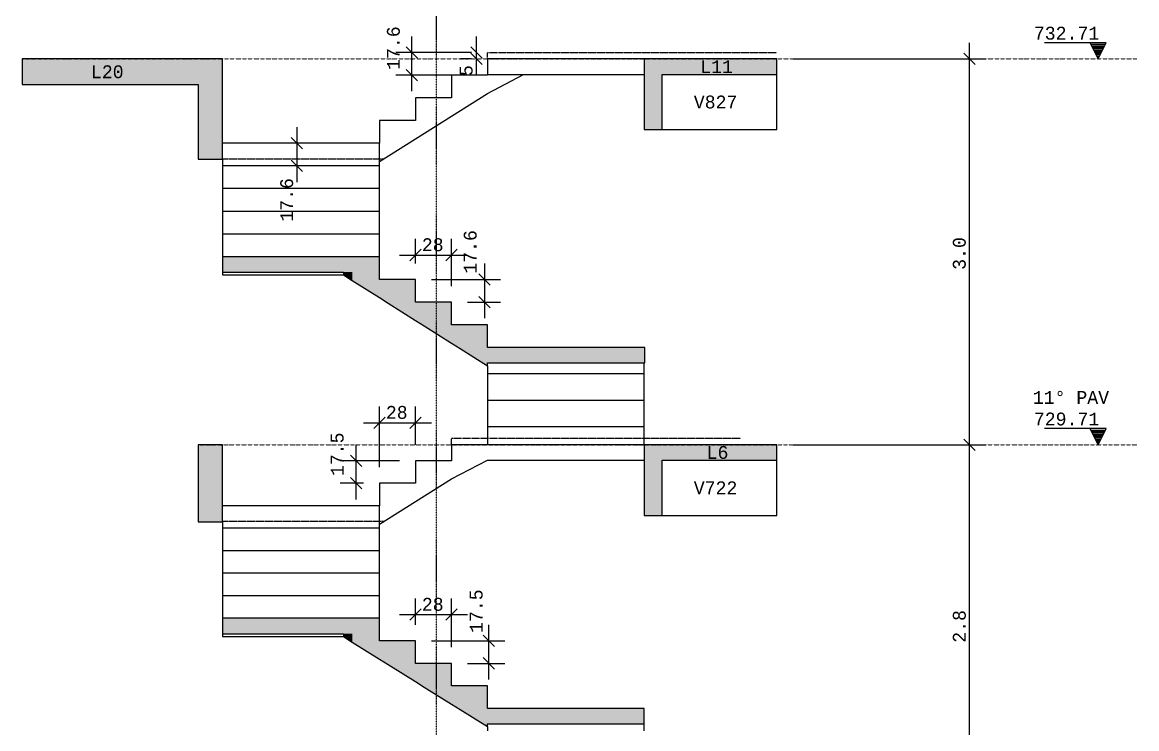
# Model space of a CAD drawing. Extents: x 37185 to 43130, y -8131 to -3914.
# Drawn here: x 40851 to 41718, y -5305 to -4756 of the extents above; entities that cross this region are included whole.
import ezdxf

# ---------------------------------------------------------------- set-up
doc = ezdxf.new("R2010")
doc.units = 0
doc.header["$MEASUREMENT"] = 0
for name, pattern in [('ESTILO_TQS_0001', [1, 0.7, -0.3]), ('ESTILO_TQS_0002', [0.4, 0.1, -0.3]), ('ESTILO_TQS_0004', [1.12, 0.5, -0.2, 0.01, -0.2, 0.01, -0.2])]:
    doc.linetypes.add(name, pattern=pattern)
for name, color, linetype in [('36', 253, 'CONTINUOUS'), ('48', 4, 'CONTINUOUS'), ('52', 1, 'CONTINUOUS'), ('67', 7, 'CONTINUOUS'), ('68', 4, 'CONTINUOUS'), ('70', 160, 'CONTINUOUS'), ('74', 2, 'CONTINUOUS'), ('75', 9, 'CONTINUOUS')]:
    doc.layers.add(name, color=color, linetype=linetype)
doc.styles.add('TQS_LUCIDA_CONSOLE', font='lucon.TTF')

msp = doc.modelspace()

# ---------------------------------------------------------------- linework, layer by layer
at = {"layer": '36', "linetype": 'Continuous'}
for points in [[(40850.857, -4791.651), (40987.666, -4795.413), (40987.666, -4784.459)], [(40850.857, -4791.651), (40987.666, -4784.459), (40850.857, -4791.651)], [(40850.857, -4791.651), (40987.666, -4784.459), (40942.757, -4784.459)], [(40850.857, -4791.651), (40942.757, -4784.459), (40850.857, -4791.651)], [(40850.857, -4791.651), (40942.757, -4784.459), (40905.665, -4784.459)], [(40850.857, -4791.651), (40905.665, -4784.459), (40850.857, -4791.651)], [(40850.857, -4791.651), (40905.665, -4784.459), (40903.145, -4784.459)], [(40850.857, -4791.651), (40903.145, -4784.459), (40850.857, -4791.651)], [(40850.857, -4791.651), (40903.145, -4784.459), (40885.889, -4784.459)], [(40850.857, -4791.651), (40885.889, -4784.459), (40850.857, -4791.651)], [(40850.857, -4791.651), (40885.889, -4784.459), (40885.739, -4784.459)], [(40850.857, -4791.651), (40885.739, -4784.459), (40850.857, -4791.651)], [(40850.857, -4791.651), (40885.739, -4784.459), (40883.515, -4784.459)], [(40850.857, -4791.651), (40883.515, -4784.459), (40850.857, -4791.651)], [(40850.857, -4791.651), (40883.515, -4784.459), (40872.578, -4784.459)], [(40850.857, -4791.651), (40872.578, -4784.459), (40850.857, -4791.651)], [(40850.857, -4791.651), (40872.578, -4784.459), (40850.857, -4784.459)], [(40850.857, -4791.651), (40850.857, -4784.459), (40850.857, -4791.651)], [(40987.666, -4784.459), (40987.666, -4862.459), (40989.174, -4862.459)], [(40987.666, -4784.459), (40989.174, -4862.459), (40987.666, -4784.459)], [(40987.666, -4784.459), (40989.174, -4862.459), (41006.391, -4862.459)], [(40987.666, -4784.459), (41006.391, -4862.459), (40987.666, -4784.459)], [(40987.666, -4784.459), (41006.391, -4862.459), (41006.666, -4862.459)], [(40987.666, -4784.459), (41006.666, -4862.459), (40987.666, -4784.459)], [(40987.666, -4784.459), (41006.666, -4862.459), (41006.666, -4791.779)], [(40987.666, -4784.459), (41006.666, -4791.779), (40987.666, -4784.459)], [(40987.666, -4784.459), (41006.666, -4791.779), (41006.666, -4790.651)], [(40987.666, -4784.459), (41006.666, -4790.651), (40987.666, -4784.459)], [(40987.666, -4784.459), (41006.666, -4790.651), (41006.666, -4784.459)], [(40987.666, -4784.459), (41006.666, -4784.459), (40987.666, -4784.459)], [(41334.666, -4784.459), (41334.666, -4839.459), (41336.76, -4839.459)], [(41334.666, -4784.459), (41336.76, -4839.459), (41334.666, -4784.459)], [(41334.666, -4784.459), (41336.76, -4839.459), (41348.666, -4839.459)], [(41334.666, -4784.459), (41348.666, -4839.459), (41334.666, -4784.459)], [(41334.666, -4784.459), (41348.666, -4839.459), (41348.666, -4792.688)], [(41334.666, -4784.459), (41348.666, -4792.688), (41334.666, -4784.459)], [(41334.666, -4784.459), (41348.666, -4792.688), (41348.666, -4784.459)], [(41334.666, -4784.459), (41348.666, -4784.459), (41334.666, -4784.459)], [(41371.403, -4784.459), (41348.666, -4784.459), (41348.666, -4794.664)], [(41371.403, -4784.459), (41348.666, -4794.664), (41371.403, -4784.459)], [(41371.403, -4784.459), (41348.666, -4794.664), (41348.666, -4796.459)], [(41371.403, -4784.459), (41348.666, -4796.459), (41371.403, -4784.459)], [(41371.403, -4784.459), (41348.666, -4796.459), (41361.988, -4796.459)], [(41371.403, -4784.459), (41361.988, -4796.459), (41371.403, -4784.459)], [(41371.403, -4784.459), (41361.988, -4796.459), (41371.403, -4796.459)], [(41371.403, -4784.459), (41371.403, -4796.459), (41371.403, -4784.459)], [(41371.403, -4784.459), (41371.403, -4796.459), (41437.707, -4796.459)], [(41371.403, -4784.459), (41437.707, -4796.459), (41371.403, -4784.459)], [(41371.403, -4784.459), (41437.707, -4796.459), (41437.707, -4792.759)], [(41371.403, -4784.459), (41437.707, -4792.759), (41371.403, -4784.459)], [(41371.403, -4784.459), (41437.707, -4792.759), (41437.707, -4792.234)], [(41371.403, -4784.459), (41437.707, -4792.234), (41371.403, -4784.459)], [(41371.403, -4784.459), (41437.707, -4792.234), (41437.707, -4791.182)], [(41371.403, -4784.459), (41437.707, -4791.182), (41371.403, -4784.459)], [(41371.403, -4784.459), (41437.707, -4791.182), (41437.707, -4790.438)], [(41371.403, -4784.459), (41437.707, -4790.438), (41371.403, -4784.459)], [(41371.403, -4784.459), (41437.707, -4790.438), (41437.707, -4789.695)], [(41371.403, -4784.459), (41437.707, -4789.695), (41371.403, -4784.459)], [(41371.403, -4784.459), (41437.707, -4789.695), (41437.707, -4784.459)], [(41371.403, -4784.459), (41437.707, -4784.459), (41371.403, -4784.459)], [(40850.857, -4791.651), (40850.857, -4804.459), (40872.578, -4804.459)], [(40850.857, -4791.651), (40872.578, -4804.459), (40850.857, -4791.651)], [(40850.857, -4791.651), (40872.578, -4804.459), (40883.515, -4804.459)], [(40850.857, -4791.651), (40883.515, -4804.459), (40850.857, -4791.651)], [(40850.857, -4791.651), (40883.515, -4804.459), (40885.739, -4804.459)], [(40850.857, -4791.651), (40885.739, -4804.459), (40850.857, -4791.651)], [(40850.857, -4791.651), (40885.739, -4804.459), (40903.145, -4804.459)], [(40850.857, -4791.651), (40903.145, -4804.459), (40850.857, -4791.651)], [(40850.857, -4791.651), (40903.145, -4804.459), (40905.665, -4804.459)], [(40850.857, -4791.651), (40905.665, -4804.459), (40850.857, -4791.651)], [(40850.857, -4791.651), (40905.665, -4804.459), (40942.757, -4804.459)], [(40850.857, -4791.651), (40942.757, -4804.459), (40850.857, -4791.651)], [(40850.857, -4791.651), (40942.757, -4804.459), (40987.666, -4804.459)], [(40850.857, -4791.651), (40987.666, -4804.459), (40850.857, -4791.651)], [(40850.857, -4791.651), (40987.666, -4804.459), (40987.666, -4795.413)], [(40850.857, -4791.651), (40987.666, -4795.413), (40850.857, -4791.651)], [(41006.666, -4938.279), (41006.666, -4950.279), (41036.392, -4950.279)], [(41006.666, -4938.279), (41036.392, -4950.279), (41006.666, -4938.279)], [(41006.666, -4938.279), (41036.392, -4950.279), (41122.62, -4950.279)], [(41006.666, -4938.279), (41122.62, -4950.279), (41006.666, -4938.279)], [(41006.666, -4938.279), (41122.62, -4950.279), (41128.666, -4950.279)], [(41006.666, -4938.279), (41128.666, -4950.279), (41006.666, -4938.279)], [(41006.666, -4938.279), (41128.666, -4950.279), (41128.666, -4941.203)], [(41006.666, -4938.279), (41128.666, -4941.203), (41006.666, -4938.279)], [(41006.666, -4938.279), (41128.666, -4941.203), (41128.666, -4938.279)], [(41006.666, -4938.279), (41128.666, -4938.279), (41006.666, -4938.279)], [(41107.488, -4956.764), (41107.488, -4950.279), (41100.666, -4950.279)], [(41107.488, -4956.764), (41100.666, -4950.279), (41107.488, -4956.764)], [(41107.488, -4956.764), (41100.666, -4950.279), (41100.666, -4950.812)], [(41107.488, -4956.764), (41100.666, -4950.812), (41107.488, -4956.764)], [(41107.488, -4956.764), (41100.666, -4950.812), (41100.666, -4952.464)], [(41107.488, -4956.764), (41100.666, -4952.464), (41107.488, -4956.764)], [(41107.488, -4956.764), (41128.666, -4955.111), (41128.666, -4950.279)], [(41107.488, -4956.764), (41128.666, -4950.279), (41107.488, -4956.764)], [(41107.488, -4956.764), (41128.666, -4950.279), (41107.488, -4950.279)], [(41107.488, -4956.764), (41107.488, -4950.279), (41107.488, -4956.764)], [(41107.488, -4956.764), (41128.666, -4970.111), (41128.666, -4955.111)], [(41107.488, -4956.764), (41128.666, -4955.111), (41107.488, -4956.764)], [(41135.488, -4974.411), (41135.488, -4955.926), (41128.666, -4955.926)], [(41135.488, -4974.411), (41128.666, -4955.926), (41135.488, -4974.411)], [(41135.488, -4974.411), (41128.666, -4955.926), (41128.666, -4959.382)], [(41135.488, -4974.411), (41156.666, -4963.682), (41156.666, -4955.926)], [(41135.488, -4974.411), (41156.666, -4955.926), (41135.488, -4974.411)], [(41135.488, -4974.411), (41156.666, -4955.926), (41135.488, -4955.926)], [(41135.488, -4974.411), (41135.488, -4955.926), (41135.488, -4974.411)], [(41135.488, -4974.411), (41128.666, -4959.382), (41135.488, -4974.411)], [(41135.488, -4974.411), (41128.666, -4959.382), (41128.666, -4970.111)], [(41135.488, -4974.411), (41156.666, -4987.758), (41156.666, -4963.682)], [(41135.488, -4974.411), (41156.666, -4963.682), (41135.488, -4974.411)], [(41135.488, -4974.411), (41128.666, -4970.111), (41135.488, -4974.411)], [(41163.497, -4992.063), (41163.497, -4973.573), (41156.666, -4973.573)], [(41163.497, -4992.063), (41156.666, -4973.573), (41163.497, -4992.063)], [(41163.497, -4992.063), (41156.666, -4973.573), (41156.666, -4977.034)], [(41163.497, -4992.063), (41184.666, -4981.34), (41184.666, -4973.573)], [(41163.497, -4992.063), (41184.666, -4973.573), (41163.497, -4992.063)], [(41163.497, -4992.063), (41184.666, -4973.573), (41163.497, -4973.573)], [(41163.497, -4992.063), (41163.497, -4973.573), (41163.497, -4992.063)], [(41163.497, -4992.063), (41156.666, -4977.034), (41163.497, -4992.063)], [(41163.497, -4992.063), (41156.666, -4977.034), (41156.666, -4987.758)], [(41163.497, -4992.063), (41184.666, -5005.405), (41184.666, -4981.34)], [(41163.497, -4992.063), (41184.666, -4981.34), (41163.497, -4992.063)], [(41163.497, -4992.063), (41156.666, -4987.758), (41163.497, -4992.063)], [(41191.507, -5009.717), (41191.507, -4991.22), (41184.666, -4991.22)], [(41191.507, -5009.717), (41184.666, -4991.22), (41191.507, -5009.717)], [(41191.507, -5009.717), (41184.666, -4991.22), (41184.666, -4994.686)], [(41191.507, -5009.717), (41212.666, -4998.998), (41212.666, -4991.22)], [(41191.507, -5009.717), (41212.666, -4991.22), (41191.507, -5009.717)], [(41191.507, -5009.717), (41212.666, -4991.22), (41191.507, -4991.22)], [(41191.507, -5009.717), (41191.507, -4991.22), (41191.507, -5009.717)], [(41191.507, -5009.717), (41184.666, -4994.686), (41191.507, -5009.717)], [(41191.507, -5009.717), (41184.666, -4994.686), (41184.666, -5005.405)], [(41191.507, -5009.717), (41212.666, -5023.054), (41212.666, -4998.998)], [(41191.507, -5009.717), (41212.666, -4998.998), (41191.507, -5009.717)], [(41191.507, -5009.717), (41184.666, -5005.405), (41191.507, -5009.717)], [(41263.668, -5008.869), (41212.666, -5008.869), (41212.666, -5017.933)], [(41263.668, -5008.869), (41212.666, -5017.933), (41263.668, -5008.869)], [(41263.668, -5008.869), (41212.666, -5017.933), (41212.666, -5020.869)], [(41263.668, -5008.869), (41212.666, -5020.869), (41263.668, -5008.869)], [(41263.668, -5008.869), (41212.666, -5020.869), (41233.82, -5020.869)], [(41263.668, -5008.869), (41233.82, -5020.869), (41263.668, -5008.869)], [(41263.668, -5008.869), (41233.82, -5020.869), (41263.668, -5020.869)], [(41263.668, -5008.869), (41263.668, -5020.869), (41263.668, -5008.869)], [(41263.668, -5008.869), (41263.668, -5020.869), (41335.043, -5020.869)], [(41263.668, -5008.869), (41335.043, -5020.869), (41263.668, -5008.869)], [(41263.668, -5008.869), (41335.043, -5020.869), (41335.043, -5011.805)], [(41263.668, -5008.869), (41335.043, -5011.805), (41263.668, -5008.869)], [(41263.668, -5008.869), (41335.043, -5011.805), (41335.043, -5008.869)], [(41263.668, -5008.869), (41335.043, -5008.869), (41263.668, -5008.869)], [(40987.666, -5084.459), (40987.666, -5144.459), (40989.174, -5144.459)], [(40987.666, -5084.459), (40989.174, -5144.459), (40987.666, -5084.459)], [(40987.666, -5084.459), (40989.174, -5144.459), (41006.391, -5144.459)], [(40987.666, -5084.459), (41006.391, -5144.459), (40987.666, -5084.459)], [(40987.666, -5084.459), (41006.391, -5144.459), (41006.666, -5144.459)], [(40987.666, -5084.459), (41006.666, -5144.459), (40987.666, -5084.459)], [(40987.666, -5084.459), (41006.666, -5144.459), (41006.666, -5090.09)], [(40987.666, -5084.459), (41006.666, -5090.09), (40987.666, -5084.459)], [(40987.666, -5084.459), (41006.666, -5090.09), (41006.666, -5089.222)], [(40987.666, -5084.459), (41006.666, -5089.222), (40987.666, -5084.459)], [(40987.666, -5084.459), (41006.666, -5089.222), (41006.666, -5084.459)], [(40987.666, -5084.459), (41006.666, -5084.459), (40987.666, -5084.459)], [(41334.666, -5084.459), (41334.666, -5139.459), (41337.64, -5139.459)], [(41334.666, -5084.459), (41337.64, -5139.459), (41334.666, -5084.459)], [(41334.666, -5084.459), (41337.64, -5139.459), (41348.666, -5139.459)], [(41334.666, -5084.459), (41348.666, -5139.459), (41334.666, -5084.459)], [(41334.666, -5084.459), (41348.666, -5139.459), (41348.666, -5096.144)], [(41334.666, -5084.459), (41348.666, -5096.144), (41334.666, -5084.459)], [(41334.666, -5084.459), (41348.666, -5096.144), (41348.666, -5084.459)], [(41334.666, -5084.459), (41348.666, -5084.459), (41334.666, -5084.459)], [(41348.666, -5084.459), (41348.666, -5096.459), (41367.582, -5096.459)], [(41348.666, -5084.459), (41367.582, -5096.459), (41348.666, -5084.459)], [(41348.666, -5084.459), (41367.582, -5096.459), (41380.951, -5096.459)], [(41348.666, -5084.459), (41380.951, -5096.459), (41348.666, -5084.459)], [(41348.666, -5084.459), (41380.951, -5096.459), (41437.707, -5096.459)], [(41348.666, -5084.459), (41437.707, -5096.459), (41348.666, -5084.459)], [(41348.666, -5084.459), (41437.707, -5096.459), (41437.707, -5093.292)], [(41348.666, -5084.459), (41437.707, -5093.292), (41348.666, -5084.459)], [(41348.666, -5084.459), (41437.707, -5093.292), (41437.707, -5092.546)], [(41348.666, -5084.459), (41437.707, -5092.546), (41348.666, -5084.459)], [(41348.666, -5084.459), (41437.707, -5092.546), (41437.707, -5091.052)], [(41348.666, -5084.459), (41437.707, -5091.052), (41348.666, -5084.459)], [(41348.666, -5084.459), (41437.707, -5091.052), (41437.707, -5089.996)], [(41348.666, -5084.459), (41437.707, -5089.996), (41348.666, -5084.459)], [(41348.666, -5084.459), (41437.707, -5089.996), (41437.707, -5088.941)], [(41348.666, -5084.459), (41437.707, -5088.941), (41348.666, -5084.459)], [(41348.666, -5084.459), (41437.707, -5088.941), (41437.707, -5084.459)], [(41348.666, -5084.459), (41437.707, -5084.459), (41348.666, -5084.459)], [(41006.666, -5228.535), (41128.666, -5222.383), (41128.666, -5219.459)], [(41006.666, -5228.535), (41128.666, -5219.459), (41006.666, -5228.535)], [(41006.666, -5228.535), (41128.666, -5219.459), (41122.62, -5219.459)], [(41006.666, -5228.535), (41122.62, -5219.459), (41006.666, -5228.535)], [(41006.666, -5228.535), (41122.62, -5219.459), (41036.392, -5219.459)], [(41006.666, -5228.535), (41036.392, -5219.459), (41006.666, -5228.535)], [(41006.666, -5228.535), (41036.392, -5219.459), (41006.666, -5219.459)], [(41006.666, -5228.535), (41006.666, -5219.459), (41006.666, -5228.535)], [(41006.666, -5228.535), (41128.666, -5231.459), (41128.666, -5222.383)], [(41006.666, -5228.535), (41128.666, -5222.383), (41006.666, -5228.535)], [(41006.666, -5228.535), (41006.666, -5231.459), (41036.392, -5231.459)], [(41006.666, -5228.535), (41036.392, -5231.459), (41006.666, -5228.535)], [(41006.666, -5228.535), (41036.392, -5231.459), (41122.62, -5231.459)], [(41006.666, -5228.535), (41122.62, -5231.459), (41006.666, -5228.535)], [(41006.666, -5228.535), (41122.62, -5231.459), (41128.666, -5231.459)], [(41006.666, -5228.535), (41128.666, -5231.459), (41006.666, -5228.535)], [(41107.488, -5237.874), (41107.488, -5231.459), (41100.666, -5231.459)], [(41107.488, -5237.874), (41100.666, -5231.459), (41107.488, -5237.874)], [(41107.488, -5237.874), (41100.666, -5231.459), (41100.666, -5231.983)], [(41107.488, -5237.874), (41100.666, -5231.983), (41107.488, -5237.874)], [(41107.488, -5237.874), (41100.666, -5231.983), (41100.666, -5233.61)], [(41107.488, -5237.874), (41100.666, -5233.61), (41107.488, -5237.874)], [(41107.488, -5237.874), (41128.666, -5236.247), (41128.666, -5231.459)], [(41107.488, -5237.874), (41128.666, -5231.459), (41107.488, -5237.874)], [(41107.488, -5237.874), (41128.666, -5231.459), (41107.488, -5231.459)], [(41107.488, -5237.874), (41107.488, -5231.459), (41107.488, -5237.874)], [(41107.488, -5237.874), (41128.666, -5251.11), (41128.666, -5236.247)], [(41107.488, -5237.874), (41128.666, -5236.247), (41107.488, -5237.874)], [(41135.488, -5255.374), (41135.488, -5236.959), (41128.666, -5236.959)], [(41135.488, -5255.374), (41128.666, -5236.959), (41135.488, -5255.374)], [(41135.488, -5255.374), (41128.666, -5236.959), (41128.666, -5240.407)], [(41135.488, -5255.374), (41128.666, -5240.407), (41135.488, -5255.374)], [(41135.488, -5255.374), (41128.666, -5240.407), (41128.666, -5251.11)], [(41135.488, -5255.374), (41156.666, -5244.671), (41156.666, -5236.959)], [(41135.488, -5255.374), (41156.666, -5236.959), (41135.488, -5255.374)], [(41135.488, -5255.374), (41156.666, -5236.959), (41135.488, -5236.959)], [(41135.488, -5255.374), (41135.488, -5236.959), (41135.488, -5255.374)], [(41135.488, -5255.374), (41128.666, -5251.11), (41135.488, -5255.374)], [(41135.488, -5255.374), (41156.666, -5268.61), (41156.666, -5244.671)], [(41135.488, -5255.374), (41156.666, -5244.671), (41135.488, -5255.374)], [(41163.488, -5272.874), (41163.488, -5254.459), (41156.666, -5254.459)], [(41163.488, -5272.874), (41156.666, -5254.459), (41163.488, -5272.874)], [(41163.488, -5272.874), (41156.666, -5254.459), (41156.666, -5257.907)], [(41163.488, -5272.874), (41156.666, -5257.907), (41163.488, -5272.874)], [(41163.488, -5272.874), (41156.666, -5257.907), (41156.666, -5268.61)], [(41163.488, -5272.874), (41184.666, -5262.171), (41184.666, -5254.459)], [(41163.488, -5272.874), (41184.666, -5254.459), (41163.488, -5272.874)], [(41163.488, -5272.874), (41184.666, -5254.459), (41163.488, -5254.459)], [(41163.488, -5272.874), (41163.488, -5254.459), (41163.488, -5272.874)], [(41163.488, -5272.874), (41156.666, -5268.61), (41163.488, -5272.874)], [(41163.488, -5272.874), (41184.666, -5286.11), (41184.666, -5262.171)], [(41163.488, -5272.874), (41184.666, -5262.171), (41163.488, -5272.874)], [(41191.488, -5290.374), (41191.488, -5271.959), (41184.666, -5271.959)], [(41191.488, -5290.374), (41184.666, -5271.959), (41191.488, -5290.374)], [(41191.488, -5290.374), (41184.666, -5271.959), (41184.666, -5275.407)], [(41191.488, -5290.374), (41184.666, -5275.407), (41191.488, -5290.374)], [(41191.488, -5290.374), (41184.666, -5275.407), (41184.666, -5286.11)], [(41191.488, -5290.374), (41212.666, -5279.671), (41212.666, -5271.959)], [(41191.488, -5290.374), (41212.666, -5271.959), (41191.488, -5290.374)], [(41191.488, -5290.374), (41212.666, -5271.959), (41191.488, -5271.959)], [(41191.488, -5290.374), (41191.488, -5271.959), (41191.488, -5290.374)], [(41191.488, -5290.374), (41184.666, -5286.11), (41191.488, -5290.374)], [(41191.488, -5290.374), (41212.666, -5303.61), (41212.666, -5279.671)], [(41191.488, -5290.374), (41212.666, -5279.671), (41191.488, -5290.374)], [(41263.574, -5289.459), (41212.666, -5289.459), (41212.666, -5298.535)], [(41263.574, -5289.459), (41212.666, -5298.535), (41263.574, -5289.459)], [(41263.574, -5289.459), (41212.666, -5298.535), (41212.666, -5301.459)], [(41263.574, -5289.459), (41212.666, -5301.459), (41263.574, -5289.459)], [(41263.574, -5289.459), (41212.666, -5301.459), (41233.848, -5301.459)], [(41263.574, -5289.459), (41233.848, -5301.459), (41263.574, -5289.459)], [(41263.574, -5289.459), (41233.848, -5301.459), (41263.574, -5301.459)], [(41263.574, -5289.459), (41263.574, -5301.459), (41263.574, -5289.459)], [(41263.574, -5289.459), (41263.574, -5301.459), (41334.666, -5301.459)], [(41263.574, -5289.459), (41334.666, -5301.459), (41263.574, -5289.459)], [(41263.574, -5289.459), (41334.666, -5301.459), (41334.666, -5292.383)], [(41263.574, -5289.459), (41334.666, -5292.383), (41263.574, -5289.459)], [(41263.574, -5289.459), (41334.666, -5292.383), (41334.666, -5289.459)], [(41263.574, -5289.459), (41334.666, -5289.459), (41263.574, -5289.459)]]:
    msp.add_solid(points, dxfattribs=at)
at = {"layer": '48', "linetype": 'Continuous'}
for p, q in [((41212.666, -4784.459), (41212.666, -4796.459)), ((41334.666, -4784.459), (41212.666, -4784.459)), ((41212.666, -4797.106), (41184.666, -4797.106)), ((41184.666, -4797.106), (41184.666, -4814.753)), ((41212.666, -4796.459), (41240.666, -4796.459)), ((41212.666, -4796.459), (41212.666, -4797.106)), ((41212.666, -4811.291), (41240.666, -4796.459)), ((41240.666, -4796.459), (41334.666, -4796.459)), ((41437.707, -4816.684), (41437.707, -4796.459)), ((41184.666, -4814.753), (41156.666, -4814.753)), ((41156.666, -4814.753), (41156.666, -4832.4)), ((41184.666, -4828.938), (41212.666, -4811.291)), ((41437.707, -4839.459), (41437.707, -4816.684)), ((41156.666, -4832.4), (41128.666, -4832.4)), ((41128.666, -4832.4), (41128.666, -4850.049)), ((41156.666, -4846.585), (41184.666, -4828.938)), ((41348.666, -4839.459), (41437.707, -4839.459)), ((41128.666, -4850.049), (41006.666, -4850.049)), ((41128.666, -4864.234), (41156.666, -4846.585)), ((41128.666, -4862.049), (41128.666, -4850.049)), ((41006.666, -4862.459), (41006.666, -4867.696)), ((41128.666, -4864.234), (41128.666, -4862.049)), ((41006.666, -4867.696), (41006.666, -4881.881)), ((41128.666, -4867.696), (41006.666, -4867.696)), ((41128.666, -4867.696), (41128.666, -4864.234)), ((41128.666, -4881.881), (41128.666, -4867.696)), ((41006.666, -4881.881), (41006.666, -4885.343)), ((41006.666, -4885.343), (41006.666, -4899.528)), ((41074.301, -4885.343), (41006.666, -4885.343)), ((41128.666, -4885.343), (41074.301, -4885.343)), ((41128.666, -4885.343), (41128.666, -4881.881)), ((41128.666, -4899.528), (41128.666, -4885.343)), ((41006.666, -4899.528), (41006.666, -4902.99)), ((41006.666, -4902.99), (41006.666, -4917.175)), ((41074.301, -4902.99), (41006.666, -4902.99)), ((41128.666, -4902.99), (41074.301, -4902.99)), ((41128.666, -4902.99), (41128.666, -4899.528)), ((41128.666, -4917.175), (41128.666, -4902.99)), ((41006.666, -4917.175), (41006.666, -4920.637)), ((41006.666, -4920.637), (41006.666, -4934.822)), ((41074.301, -4920.637), (41006.666, -4920.637)), ((41128.666, -4920.637), (41074.301, -4920.637)), ((41128.666, -4920.637), (41128.666, -4917.175)), ((41128.666, -4934.822), (41128.666, -4920.637)), ((41006.666, -4934.822), (41006.666, -4938.279)), ((41128.666, -4938.279), (41128.666, -4934.822)), ((41006.666, -4950.279), (41006.666, -4952.464)), ((41006.666, -4952.464), (41100.666, -4952.464)), ((41212.666, -5023.054), (41212.666, -5026.516)), ((41212.666, -5026.516), (41212.666, -5040.701)), ((41334.666, -5023.054), (41334.666, -5020.869)), ((41334.666, -5026.516), (41334.666, -5023.054)), ((41334.666, -5040.701), (41334.666, -5026.516)), ((41334.666, -5029.452), (41212.666, -5029.452)), ((41212.666, -5040.701), (41212.666, -5044.163)), ((41212.666, -5044.163), (41212.666, -5058.348)), ((41334.666, -5044.163), (41334.666, -5040.701)), ((41334.666, -5058.348), (41334.666, -5044.163)), ((41334.666, -5050.035), (41212.666, -5050.035)), ((41212.666, -5058.348), (41212.666, -5061.81)), ((41212.666, -5061.81), (41212.666, -5075.995)), ((41334.666, -5061.81), (41334.666, -5058.348)), ((41334.666, -5075.995), (41334.666, -5061.81)), ((41334.666, -5070.618), (41212.666, -5070.618)), ((41212.666, -5075.995), (41212.666, -5079.459)), ((41212.666, -5079.459), (41212.666, -5084.459)), ((41334.666, -5079.459), (41334.666, -5075.995)), ((41334.666, -5084.459), (41334.666, -5079.459)), ((41184.666, -5084.459), (41184.666, -5096.459)), ((41334.666, -5084.459), (41184.666, -5084.459)), ((41184.666, -5096.959), (41156.666, -5096.959)), ((41156.666, -5096.959), (41156.666, -5114.459)), ((41184.666, -5096.459), (41184.666, -5096.959)), ((41184.666, -5111.11), (41212.666, -5096.459)), ((41212.666, -5096.459), (41334.666, -5096.459)), ((41437.707, -5116.684), (41437.707, -5096.459)), ((41156.666, -5128.61), (41184.666, -5111.11)), ((41156.666, -5114.459), (41128.666, -5114.459)), ((41128.666, -5114.459), (41128.666, -5131.959)), ((41437.707, -5139.459), (41437.707, -5116.684)), ((41128.666, -5146.11), (41156.666, -5128.61)), ((41128.666, -5131.959), (41006.666, -5131.959)), ((41128.666, -5143.959), (41128.666, -5131.959)), ((41348.666, -5139.459), (41437.707, -5139.459)), ((41006.666, -5144.459), (41006.666, -5149.459)), ((41128.666, -5146.11), (41128.666, -5143.959)), ((41128.666, -5149.459), (41128.666, -5146.11)), ((41006.666, -5149.459), (41006.666, -5163.61)), ((41040.812, -5149.459), (41006.666, -5149.459)), ((41128.666, -5149.459), (41040.812, -5149.459)), ((41128.666, -5163.61), (41128.666, -5149.459)), ((41006.666, -5163.61), (41006.666, -5166.959)), ((41128.666, -5166.959), (41128.666, -5163.61)), ((41006.666, -5166.959), (41006.666, -5181.11)), ((41074.12, -5166.959), (41006.666, -5166.959)), ((41128.666, -5166.959), (41074.12, -5166.959)), ((41128.666, -5181.11), (41128.666, -5166.959)), ((41006.666, -5181.11), (41006.666, -5184.459)), ((41128.666, -5184.459), (41128.666, -5181.11)), ((41006.666, -5184.459), (41006.666, -5198.61)), ((41074.12, -5184.459), (41006.666, -5184.459)), ((41128.666, -5184.459), (41074.12, -5184.459)), ((41128.666, -5198.61), (41128.666, -5184.459)), ((41006.666, -5198.61), (41006.666, -5201.959)), ((41128.666, -5201.959), (41128.666, -5198.61)), ((41006.666, -5201.959), (41006.666, -5216.11)), ((41074.12, -5201.959), (41006.666, -5201.959)), ((41128.666, -5201.959), (41074.12, -5201.959)), ((41128.666, -5216.11), (41128.666, -5201.959)), ((41006.666, -5216.11), (41006.666, -5219.459)), ((41128.666, -5219.459), (41128.666, -5216.11)), ((41006.666, -5231.459), (41006.666, -5233.61)), ((41006.666, -5233.61), (41100.666, -5233.61)), ((41212.666, -5303.61), (41212.666, -5306.959)), ((41334.666, -5303.61), (41334.666, -5301.459)), ((41334.666, -5306.959), (41334.666, -5303.61))]:
    msp.add_line(p, q, dxfattribs=at)
at = {"layer": '52'}
for points in [[(41006.666, -4784.459), (40987.666, -4784.459), (40942.757, -4784.459), (40905.665, -4784.459), (40903.145, -4784.459), (40885.889, -4784.459), (40885.739, -4784.459), (40883.515, -4784.459), (40872.578, -4784.459), (40850.857, -4784.459)], [(40850.857, -4784.459), (40850.857, -4791.651), (40850.857, -4804.459)], [(41006.666, -4862.459), (41006.666, -4862.049), (41006.666, -4850.049), (41006.666, -4791.779), (41006.666, -4790.651), (41006.666, -4784.459)], [(41334.666, -4784.459), (41334.666, -4796.459), (41334.666, -4839.459)], [(41437.707, -4784.459), (41371.403, -4784.459), (41348.666, -4784.459), (41334.666, -4784.459)], [(41437.707, -4796.459), (41437.707, -4792.759), (41437.707, -4792.234), (41437.707, -4791.49), (41437.707, -4791.182), (41437.707, -4790.438), (41437.707, -4789.695), (41437.707, -4784.459)], [(41348.666, -4839.459), (41348.666, -4796.459)], [(41348.666, -4796.459), (41361.988, -4796.459), (41368.093, -4796.459), (41371.403, -4796.459), (41381.824, -4796.459), (41437.707, -4796.459)], [(40850.857, -4804.459), (40872.578, -4804.459), (40883.515, -4804.459), (40885.739, -4804.459), (40903.145, -4804.459), (40905.665, -4804.459), (40942.757, -4804.459), (40987.666, -4804.459)], [(40987.666, -4804.459), (40987.666, -4862.459)], [(41334.666, -4839.459), (41336.76, -4839.459), (41348.666, -4839.459)], [(40987.666, -4862.459), (40989.174, -4862.459), (41006.391, -4862.459), (41006.666, -4862.459)], [(41006.666, -4938.279), (41006.666, -4950.279)], [(41128.666, -4938.279), (41074.293, -4938.279), (41006.666, -4938.279)], [(41128.666, -4955.926), (41128.666, -4955.111), (41128.666, -4952.464), (41128.666, -4950.279), (41128.666, -4941.203), (41128.666, -4938.279)], [(41006.666, -4950.279), (41036.392, -4950.279), (41100.666, -4950.279)], [(41100.666, -4950.279), (41100.666, -4950.812), (41100.666, -4952.464)], [(41100.666, -4952.464), (41107.488, -4956.764), (41128.666, -4970.111), (41135.488, -4974.411), (41156.666, -4987.758), (41163.497, -4992.063), (41184.666, -5005.405)], [(41156.666, -4955.926), (41135.488, -4955.926), (41128.666, -4955.926)], [(41156.666, -4973.573), (41156.666, -4963.682), (41156.666, -4955.926)], [(41184.666, -4973.573), (41163.497, -4973.573), (41156.666, -4973.573)], [(41184.666, -4991.22), (41184.666, -4981.34), (41184.666, -4973.573)], [(41212.666, -4991.22), (41191.507, -4991.22), (41184.666, -4991.22)], [(41212.666, -5008.869), (41212.666, -4998.998), (41212.666, -4991.22)], [(41184.666, -5005.405), (41191.507, -5009.717), (41212.666, -5023.054)], [(41335.043, -5008.869), (41263.668, -5008.869), (41212.666, -5008.869)], [(41335.043, -5020.869), (41335.043, -5011.805), (41335.043, -5008.869)], [(41212.666, -5020.869), (41233.82, -5020.869), (41263.668, -5020.869), (41334.666, -5020.869), (41335.043, -5020.869)], [(41212.666, -5023.054), (41212.666, -5020.869)], [(40987.666, -5084.459), (40987.666, -5144.459)], [(41006.666, -5084.459), (40987.666, -5084.459)], [(41006.666, -5144.459), (41006.666, -5143.959), (41006.666, -5131.959), (41006.666, -5090.09), (41006.666, -5089.222), (41006.666, -5084.459)], [(41334.666, -5084.459), (41334.666, -5091.459), (41334.666, -5093.644), (41334.666, -5096.459), (41334.666, -5139.459)], [(41437.707, -5084.459), (41348.666, -5084.459), (41334.666, -5084.459)], [(41437.707, -5096.459), (41437.707, -5093.292), (41437.707, -5092.546), (41437.707, -5091.49), (41437.707, -5091.052), (41437.707, -5089.996), (41437.707, -5088.941), (41437.707, -5084.459)], [(41348.666, -5139.459), (41348.666, -5096.459)], [(41348.666, -5096.459), (41367.582, -5096.459), (41368.093, -5096.459), (41380.951, -5096.459), (41381.824, -5096.459), (41437.707, -5096.459)], [(41334.666, -5139.459), (41337.64, -5139.459), (41348.666, -5139.459)], [(40987.666, -5144.459), (40989.174, -5144.459), (41006.391, -5144.459), (41006.666, -5144.459)], [(41006.666, -5219.459), (41006.666, -5228.535), (41006.666, -5231.459)], [(41128.666, -5219.459), (41122.62, -5219.459), (41074.12, -5219.459), (41036.392, -5219.459), (41006.666, -5219.459)], [(41128.666, -5236.959), (41128.666, -5236.247), (41128.666, -5233.61), (41128.666, -5231.459), (41128.666, -5222.383), (41128.666, -5219.459)], [(41006.666, -5231.459), (41036.392, -5231.459), (41100.666, -5231.459)], [(41100.666, -5231.459), (41100.666, -5231.983), (41100.666, -5233.61)], [(41100.666, -5233.61), (41107.488, -5237.874), (41128.666, -5251.11), (41135.488, -5255.374), (41156.666, -5268.61), (41163.488, -5272.874), (41184.666, -5286.11), (41191.488, -5290.374), (41212.666, -5303.61)], [(41156.666, -5236.959), (41135.488, -5236.959), (41128.666, -5236.959)], [(41156.666, -5254.459), (41156.666, -5244.671), (41156.666, -5236.959)], [(41184.666, -5254.459), (41163.488, -5254.459), (41156.666, -5254.459)], [(41184.666, -5271.959), (41184.666, -5262.171), (41184.666, -5254.459)], [(41212.666, -5271.959), (41191.488, -5271.959), (41184.666, -5271.959)], [(41212.666, -5289.459), (41212.666, -5279.671), (41212.666, -5271.959)], [(41334.666, -5289.459), (41263.574, -5289.459), (41212.666, -5289.459)], [(41334.666, -5301.459), (41334.666, -5292.383), (41334.666, -5289.459)], [(41212.666, -5301.459), (41233.848, -5301.459), (41263.574, -5301.459), (41334.666, -5301.459)], [(41212.666, -5303.61), (41212.666, -5301.459)]]:
    msp.add_lwpolyline(points, dxfattribs=at)
at = {"layer": '67', "linetype": 'ESTILO_TQS_0002'}
for p, q in [((40850.857, -4784.459), (41717.707, -4784.459)), ((40987.666, -5084.459), (41717.707, -5084.459))]:
    msp.add_line(p, q, dxfattribs=at)
at = {"layer": '68', "linetype": 'ESTILO_TQS_0001'}
for points in [[(41212.666, -4784.459), (41212.666, -4779.459), (41437.707, -4779.459)], [(41006.666, -4862.049), (41132.092, -4862.049)], [(41184.666, -5084.459), (41184.666, -5079.459), (41409.707, -5079.459)], [(41006.666, -5143.959), (41132.092, -5143.959)]]:
    msp.add_lwpolyline(points, dxfattribs=at)
at = {"layer": '70', "linetype": 'ESTILO_TQS_0004'}
msp.add_line((41172.666, -4627.312), (41172.666, -5814.434), dxfattribs=at)
at = {"layer": '75', "linetype": 'Continuous'}
for p, q in [((41153.889, -4809.606), (41153.889, -4766.959)), ((41204.129, -4796.959), (41204.129, -4766.959)), ((41158.308, -4783.879), (41149.469, -4775.04)), ((41208.549, -4783.879), (41199.71, -4775.04)), ((41587.707, -5096.959), (41587.707, -4771.959)), ((41693.957, -4771.959), (41645.958, -4771.959)), ((41687.707, -4784.459), (41681.457, -4771.959)), ((41682.015, -4773.074), (41693.4, -4773.074)), ((41682.572, -4774.189), (41692.843, -4774.189)), ((41683.13, -4775.304), (41692.285, -4775.304)), ((41687.707, -4784.459), (41693.957, -4771.959)), ((41200.166, -4779.459), (41141.389, -4779.459)), ((41200.166, -4779.459), (41191.629, -4779.459)), ((41200.166, -4784.459), (41191.629, -4784.459)), ((41208.549, -4788.879), (41199.71, -4780.04)), ((41212.666, -4779.459), (41212.666, -4779.459)), ((41212.666, -4779.459), (41212.666, -4779.459)), ((41212.666, -4784.459), (41212.666, -4784.459)), ((41437.707, -4784.459), (41437.707, -4784.459)), ((41437.707, -4784.459), (41437.707, -4784.459)), ((41450.207, -4784.459), (41600.207, -4784.459)), ((41450.207, -4784.459), (41600.207, -4784.459)), ((41592.127, -4788.879), (41583.288, -4780.04)), ((41592.127, -4788.879), (41583.288, -4780.04)), ((41683.687, -4776.418), (41691.728, -4776.418)), ((41684.244, -4777.533), (41691.171, -4777.533)), ((41684.802, -4778.648), (41690.613, -4778.648)), ((41685.359, -4779.763), (41690.056, -4779.763)), ((41685.917, -4780.878), (41689.498, -4780.878)), ((41686.474, -4781.992), (41688.941, -4781.992)), ((41687.031, -4783.107), (41688.384, -4783.107)), ((41158.308, -4801.526), (41149.469, -4792.687)), ((41188.327, -4797.106), (41141.389, -4797.106)), ((41200.827, -4797.106), (41200.827, -4797.106)), ((41060.094, -4845.63), (41068.933, -4854.469)), ((41064.513, -4837.549), (41064.513, -4880.196)), ((41059.885, -4850.049), (41052.013, -4850.049)), ((41072.385, -4850.049), (41072.385, -4850.049)), ((41062.558, -4867.696), (41052.013, -4867.696)), ((41060.094, -4863.277), (41068.933, -4872.116)), ((41075.058, -4867.696), (41075.058, -4867.696)), ((41156.666, -4943.426), (41156.666, -4924.437)), ((41184.666, -4961.073), (41184.666, -4924.437)), ((41144.166, -4936.937), (41197.166, -4936.937)), ((41152.246, -4941.357), (41161.085, -4932.518)), ((41180.246, -4941.357), (41189.085, -4932.518)), ((41210.299, -4943.426), (41210.299, -4986.073)), ((41156.666, -4955.926), (41156.666, -4955.926)), ((41156.666, -4955.926), (41156.666, -4955.926)), ((41169.166, -4955.926), (41222.799, -4955.926)), ((41205.879, -4951.507), (41214.718, -4960.346)), ((41184.666, -4973.573), (41184.666, -4973.573)), ((41184.666, -4973.573), (41184.666, -4973.573)), ((41197.166, -4973.573), (41222.799, -4973.573)), ((41205.879, -4969.154), (41214.718, -4977.993)), ((41128.666, -5101.959), (41128.666, -5054.827)), ((41156.666, -5084.459), (41156.666, -5054.827)), ((41116.166, -5067.327), (41169.166, -5067.327)), ((41124.246, -5071.746), (41133.085, -5062.907)), ((41152.246, -5071.746), (41161.085, -5062.907)), ((41587.707, -5376.958), (41587.707, -5071.959)), ((41693.957, -5071.959), (41645.958, -5071.959)), ((41687.707, -5084.459), (41681.457, -5071.959)), ((41682.015, -5073.074), (41693.4, -5073.074)), ((41682.572, -5074.189), (41692.843, -5074.189)), ((41683.13, -5075.304), (41692.285, -5075.304)), ((41683.687, -5076.418), (41691.728, -5076.418)), ((41684.244, -5077.533), (41691.171, -5077.533)), ((41684.802, -5078.648), (41690.613, -5078.648)), ((41687.707, -5084.459), (41693.957, -5071.959)), ((41110.582, -5126.959), (41110.582, -5084.459)), ((41437.707, -5084.459), (41437.707, -5084.459)), ((41437.707, -5084.459), (41437.707, -5084.459)), ((41450.207, -5084.459), (41600.207, -5084.459)), ((41450.207, -5084.459), (41600.207, -5084.459)), ((41592.127, -5088.879), (41583.288, -5080.04)), ((41592.127, -5088.879), (41583.288, -5080.04)), ((41685.359, -5079.763), (41690.056, -5079.763)), ((41685.917, -5080.878), (41689.498, -5080.878)), ((41686.474, -5081.992), (41688.941, -5081.992)), ((41687.031, -5083.107), (41688.384, -5083.107)), ((41144.166, -5096.959), (41098.082, -5096.959)), ((41115.002, -5101.379), (41106.163, -5092.54)), ((41156.666, -5096.959), (41156.666, -5096.959)), ((41156.666, -5096.959), (41156.666, -5096.959)), ((41115.002, -5118.879), (41106.163, -5110.04)), ((41116.166, -5114.459), (41098.082, -5114.459)), ((41128.666, -5114.459), (41128.666, -5114.459)), ((41128.666, -5114.459), (41128.666, -5114.459)), ((41156.666, -5224.459), (41156.666, -5204.045)), ((41184.666, -5241.959), (41184.666, -5204.045)), ((41144.166, -5216.545), (41197.166, -5216.545)), ((41152.246, -5220.965), (41161.085, -5212.126)), ((41180.246, -5220.965), (41189.085, -5212.126)), ((41213.768, -5266.959), (41213.768, -5224.459)), ((41218.188, -5241.379), (41209.349, -5232.54)), ((41156.666, -5236.959), (41156.666, -5236.959)), ((41156.666, -5236.959), (41156.666, -5236.959)), ((41169.166, -5236.959), (41226.268, -5236.959)), ((41218.188, -5258.879), (41209.349, -5250.04)), ((41184.666, -5254.459), (41184.666, -5254.459)), ((41184.666, -5254.459), (41184.666, -5254.459)), ((41197.166, -5254.459), (41226.268, -5254.459))]:
    msp.add_line(p, q, dxfattribs=at)

# ---------------------------------------------------------------- texts
at = {"layer": '74', "linetype": 'Continuous', "style": 'TQS_LUCIDA_CONSOLE'}
for s, p in [('L20', (40904.261, -4799.459)), ('L11', (41378.187, -4795.459)), ('V827', (41373.187, -4822.959)), ('L6', (41383.187, -5095.459)), ('V722', (41373.187, -5122.959))]:
    msp.add_text(s, height=10, dxfattribs=at).set_placement(p)
at = {"layer": '75', "linetype": 'Continuous', "style": 'TQS_LUCIDA_CONSOLE'}
for s, p in [('17.6', (41144.5, -4792.98)), ('5', (41201.129, -4797.793)), ('17.6', (41061.513, -4911.03)), ('17.6', (41204.255, -4951.47)), ('3.0', (41584.707, -4948.459)), ('17.5', (41100.806, -5108.867)), ('17.5', (41208.93, -5230.822)), ('2.8', (41584.707, -5238.459))]:
    msp.add_text(s, height=10, rotation=90, dxfattribs=at).set_placement(p)
for s, p in [('732.71', (41637.707, -4769.459)), ('28', (41161.666, -4933.937)), ('11%%d PAV', (41636.899, -5052.667)), ('28', (41133.666, -5064.327)), ('729.71', (41637.707, -5069.459)), ('28', (41161.666, -5213.545))]:
    msp.add_text(s, height=10, dxfattribs=at).set_placement(p)

doc.saveas('drawing.dxf')
